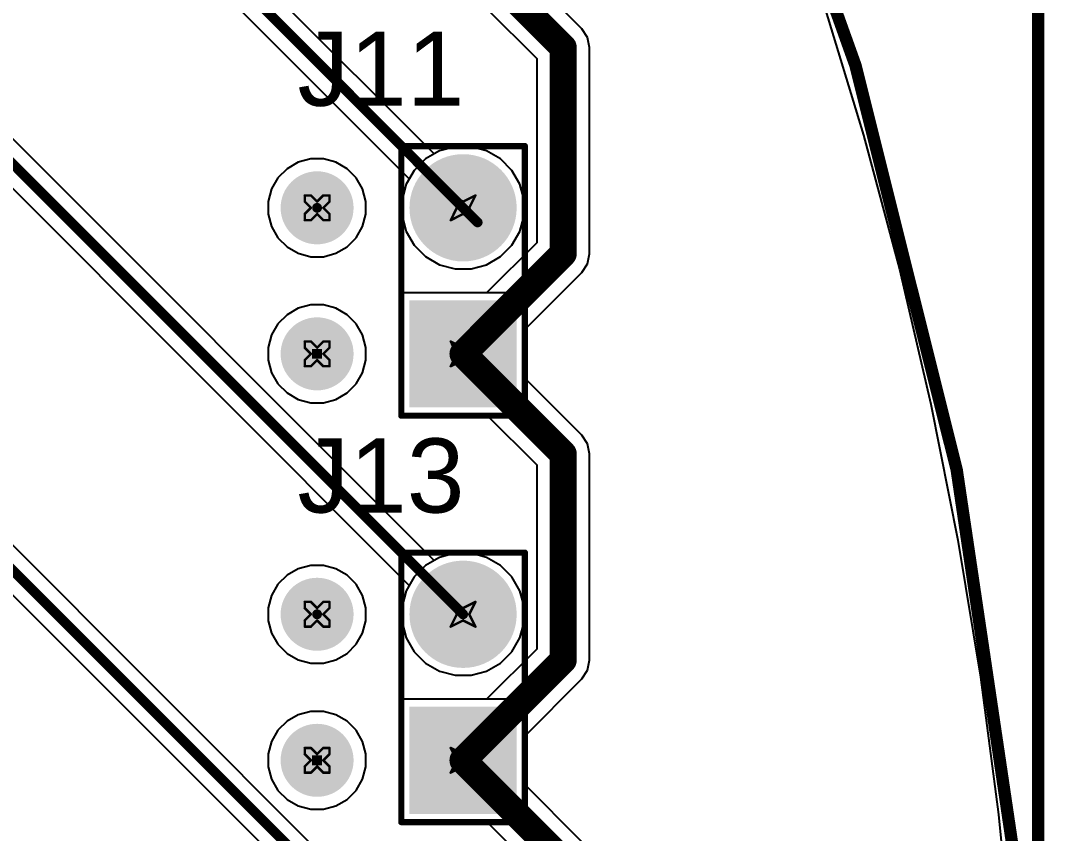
# Model space of a CAD drawing. Header units: inches. Extents: x -89 to 427, y -87 to 99.
# Drawn here: x 66.39 to 87.44, y 9.56 to 26.26 of the extents above; entities that cross this region are included whole.
import ezdxf

# ---------------------------------------------------------------- set-up
doc = ezdxf.new("R2010")
doc.units = ezdxf.units.IN
for name, color, linetype in [('Board_Outline', 56, 'Continuous'), ('Bottom Layer', 5, 'Continuous'), ('Bottom Solder', 6, 'Continuous'), ('Dimension', 6, 'Continuous'), ('Drill Drawing', 1, 'Continuous'), ('Multi-Layer', 9, 'Continuous'), ('Pad Holes', 156, 'Continuous'), ('Top Layer', 1, 'Continuous'), ('Top Overlay', 2, 'Continuous'), ('Top Solder', 216, 'Continuous')]:
    doc.layers.add(name, color=color, linetype=linetype)
doc.styles.add('Arial', font='', dxfattribs={"height": 0.2})
doc.styles.get('Arial').set_extended_font_data('Arial')

msp = doc.modelspace()

# ---------------------------------------------------------------- hatches: boundary and pattern name
at = {"layer": 'Bottom Layer'}
h = msp.add_hatch(color=5, dxfattribs=at)
edge = h.paths.add_edge_path()
edge.add_arc((75.489, 22.415), 1, 0, 360)
h = msp.add_hatch(color=5, dxfattribs=at)
edge = h.paths.add_edge_path()
edge.add_arc((75.489, 22.415), 1, 0, 360)
for points in [[(74.489, 18.415), (74.489, 20.415), (76.489, 20.415), (76.489, 18.415)], [(74.489, 18.415), (74.489, 20.415), (76.489, 20.415), (76.489, 18.415)], [(74.489, 10.065), (74.489, 12.065), (76.489, 12.065), (76.489, 10.065)], [(74.489, 10.065), (74.489, 12.065), (76.489, 12.065), (76.489, 10.065)]]:
    msp.add_hatch(color=5, dxfattribs=at).paths.add_polyline_path(points)
h = msp.add_hatch(color=5, dxfattribs=at)
edge = h.paths.add_edge_path()
edge.add_arc((75.489, 14.065), 1, 0, 360)
h = msp.add_hatch(color=5, dxfattribs=at)
edge = h.paths.add_edge_path()
edge.add_arc((75.489, 14.065), 1, 0, 360)
at = {"layer": 'Bottom Solder'}
h = msp.add_hatch(color=6, dxfattribs=at)
edge = h.paths.add_edge_path()
edge.add_arc((75.489, 22.415), 1.102, 0, 360)
h = msp.add_hatch(color=6, dxfattribs=at)
edge = h.paths.add_edge_path()
edge.add_arc((75.489, 22.415), 1.102, 0, 360)
h = msp.add_hatch(color=6, dxfattribs=at)
edge = h.paths.add_edge_path()
edge.add_arc((72.489, 22.415), 0.102, 0, 360)
for points in [[(74.387, 18.314), (74.387, 20.517), (76.59, 20.517), (76.59, 18.314)], [(74.387, 18.314), (74.387, 20.517), (76.59, 20.517), (76.59, 18.314)], [(72.387, 19.314), (72.387, 19.517), (72.59, 19.517), (72.59, 19.314)], [(74.387, 9.963), (74.387, 12.166), (76.59, 12.166), (76.59, 9.963)], [(74.387, 9.963), (74.387, 12.166), (76.59, 12.166), (76.59, 9.963)], [(72.387, 10.963), (72.387, 11.166), (72.59, 11.166), (72.59, 10.963)]]:
    msp.add_hatch(color=6, dxfattribs=at).paths.add_polyline_path(points)
h = msp.add_hatch(color=6, dxfattribs=at)
edge = h.paths.add_edge_path()
edge.add_arc((75.489, 14.065), 1.102, 0, 360)
h = msp.add_hatch(color=6, dxfattribs=at)
edge = h.paths.add_edge_path()
edge.add_arc((75.489, 14.065), 1.102, 0, 360)
h = msp.add_hatch(color=6, dxfattribs=at)
edge = h.paths.add_edge_path()
edge.add_arc((72.489, 14.065), 0.102, 0, 360)
at = {"layer": 'Multi-Layer'}
h = msp.add_hatch(color=9, dxfattribs=at)
edge = h.paths.add_edge_path()
edge.add_arc((75.489, 22.415), 1, 0, 360)
h = msp.add_hatch(color=9, dxfattribs=at)
edge = h.paths.add_edge_path()
edge.add_arc((75.489, 22.415), 1, 0, 360)
for points in [[(74.489, 18.415), (74.489, 20.415), (76.489, 20.415), (76.489, 18.415)], [(74.489, 18.415), (74.489, 20.415), (76.489, 20.415), (76.489, 18.415)], [(74.489, 10.065), (74.489, 12.065), (76.489, 12.065), (76.489, 10.065)], [(74.489, 10.065), (74.489, 12.065), (76.489, 12.065), (76.489, 10.065)]]:
    msp.add_hatch(color=9, dxfattribs=at).paths.add_polyline_path(points)
h = msp.add_hatch(color=9, dxfattribs=at)
edge = h.paths.add_edge_path()
edge.add_arc((75.489, 14.065), 1, 0, 360)
h = msp.add_hatch(color=9, dxfattribs=at)
edge = h.paths.add_edge_path()
edge.add_arc((75.489, 14.065), 1, 0, 360)
at = {"layer": 'Pad Holes'}
h = msp.add_hatch(color=7, dxfattribs=at)
edge = h.paths.add_edge_path()
edge.add_arc((72.489, 22.415), 0.75, 0, 360)
h = msp.add_hatch(color=7, dxfattribs=at)
edge = h.paths.add_edge_path()
edge.add_arc((75.489, 22.415), 0.6, 0, 360)
h = msp.add_hatch(color=7, dxfattribs=at)
edge = h.paths.add_edge_path()
edge.add_arc((75.489, 22.415), 0.6, 0, 360)
h = msp.add_hatch(color=7, dxfattribs=at)
edge = h.paths.add_edge_path()
edge.add_arc((72.489, 19.415), 0.75, 0, 360)
h = msp.add_hatch(color=7, dxfattribs=at)
edge = h.paths.add_edge_path()
edge.add_arc((75.489, 19.415), 0.6, 0, 360)
h = msp.add_hatch(color=7, dxfattribs=at)
edge = h.paths.add_edge_path()
edge.add_arc((75.489, 19.415), 0.6, 0, 360)
h = msp.add_hatch(color=7, dxfattribs=at)
edge = h.paths.add_edge_path()
edge.add_arc((72.489, 14.065), 0.75, 0, 360)
h = msp.add_hatch(color=7, dxfattribs=at)
edge = h.paths.add_edge_path()
edge.add_arc((75.489, 14.065), 0.6, 0, 360)
h = msp.add_hatch(color=7, dxfattribs=at)
edge = h.paths.add_edge_path()
edge.add_arc((75.489, 14.065), 0.6, 0, 360)
h = msp.add_hatch(color=7, dxfattribs=at)
edge = h.paths.add_edge_path()
edge.add_arc((72.489, 11.065), 0.75, 0, 360)
h = msp.add_hatch(color=7, dxfattribs=at)
edge = h.paths.add_edge_path()
edge.add_arc((75.489, 11.065), 0.6, 0, 360)
h = msp.add_hatch(color=7, dxfattribs=at)
edge = h.paths.add_edge_path()
edge.add_arc((75.489, 11.065), 0.6, 0, 360)
at = {"layer": 'Top Layer'}
h = msp.add_hatch(color=1, dxfattribs=at)
edge = h.paths.add_edge_path()
edge.add_arc((75.489, 22.415), 1, 0, 360)
h = msp.add_hatch(color=1, dxfattribs=at)
edge = h.paths.add_edge_path()
edge.add_arc((75.489, 22.415), 1, 0, 360)
for points in [[(74.489, 18.415), (74.489, 20.415), (76.489, 20.415), (76.489, 18.415)], [(74.489, 18.415), (74.489, 20.415), (76.489, 20.415), (76.489, 18.415)], [(74.489, 10.065), (74.489, 12.065), (76.489, 12.065), (76.489, 10.065)], [(74.489, 10.065), (74.489, 12.065), (76.489, 12.065), (76.489, 10.065)]]:
    msp.add_hatch(color=1, dxfattribs=at).paths.add_polyline_path(points)
h = msp.add_hatch(color=1, dxfattribs=at)
edge = h.paths.add_edge_path()
edge.add_arc((75.489, 14.065), 1, 0, 360)
h = msp.add_hatch(color=1, dxfattribs=at)
edge = h.paths.add_edge_path()
edge.add_arc((75.489, 14.065), 1, 0, 360)
at = {"layer": 'Top Solder'}
h = msp.add_hatch(color=216, dxfattribs=at)
edge = h.paths.add_edge_path()
edge.add_arc((75.489, 22.415), 1.102, 0, 360)
h = msp.add_hatch(color=216, dxfattribs=at)
edge = h.paths.add_edge_path()
edge.add_arc((75.489, 22.415), 1.102, 0, 360)
h = msp.add_hatch(color=216, dxfattribs=at)
edge = h.paths.add_edge_path()
edge.add_arc((72.489, 22.415), 0.102, 0, 360)
for points in [[(74.387, 18.314), (74.387, 20.517), (76.59, 20.517), (76.59, 18.314)], [(74.387, 18.314), (74.387, 20.517), (76.59, 20.517), (76.59, 18.314)], [(72.387, 19.314), (72.387, 19.517), (72.59, 19.517), (72.59, 19.314)], [(74.387, 9.963), (74.387, 12.166), (76.59, 12.166), (76.59, 9.963)], [(74.387, 9.963), (74.387, 12.166), (76.59, 12.166), (76.59, 9.963)], [(72.387, 10.963), (72.387, 11.166), (72.59, 11.166), (72.59, 10.963)]]:
    msp.add_hatch(color=216, dxfattribs=at).paths.add_polyline_path(points)
h = msp.add_hatch(color=216, dxfattribs=at)
edge = h.paths.add_edge_path()
edge.add_arc((75.489, 14.065), 1.102, 0, 360)
h = msp.add_hatch(color=216, dxfattribs=at)
edge = h.paths.add_edge_path()
edge.add_arc((75.489, 14.065), 1.102, 0, 360)
h = msp.add_hatch(color=216, dxfattribs=at)
edge = h.paths.add_edge_path()
edge.add_arc((72.489, 14.065), 0.102, 0, 360)

# ---------------------------------------------------------------- linework, layer by layer
at = {"layer": 'Board_Outline', "const_width": 0.254}
msp.add_lwpolyline([(87.312, 0, 1), (-87.312, 0, 1)], format="xyb", close=True, dxfattribs=at)
at = {"layer": 'Bottom Layer'}
for p, q in [((74.896, 23.521), (53.456, 44.961)), ((52.771, 44.621), (74.383, 23.008)), ((74.896, 15.17), (45.563, 44.503)), ((74.896, 6.819), (37.669, 44.046)), ((44.877, 44.164), (74.383, 14.657)), ((37.009, 43.681), (74.383, 6.306)), ((77.931, 26.094), (76.743, 27.282)), ((82.892, 26.634), (83.719, 23.907)), ((75.974, 26.512), (77.002, 25.484)), ((78.049, 25.917), (77.931, 26.094)), ((78.09, 25.709), (78.049, 25.917)), ((78.09, 21.473), (78.09, 25.709)), ((77.002, 25.484), (77.002, 21.698)), ((83.719, 23.907), (84.456, 21.155)), ((75.005, 23.584), (74.896, 23.521)), ((75.324, 23.669), (75.005, 23.584)), ((75.654, 23.669), (75.324, 23.669)), ((75.973, 23.584), (75.654, 23.669)), ((76.259, 23.419), (75.973, 23.584)), ((72.357, 23.419), (72.101, 23.351)), ((72.621, 23.419), (72.357, 23.419)), ((72.876, 23.351), (72.621, 23.419)), ((76.492, 23.185), (76.259, 23.419)), ((71.872, 23.219), (71.685, 23.032)), ((72.101, 23.351), (71.872, 23.219)), ((73.105, 23.219), (72.876, 23.351)), ((73.292, 23.032), (73.105, 23.219)), ((76.657, 22.899), (76.492, 23.185)), ((71.685, 23.032), (71.553, 22.803)), ((73.424, 22.803), (73.292, 23.032)), ((74.383, 23.008), (74.32, 22.899)), ((71.553, 22.803), (71.485, 22.548)), ((73.493, 22.548), (73.424, 22.803)), ((74.32, 22.899), (74.235, 22.581)), ((76.743, 22.581), (76.657, 22.899)), ((71.485, 22.548), (71.485, 22.283)), ((73.493, 22.283), (73.493, 22.548)), ((74.235, 22.581), (74.235, 22.25)), ((76.743, 22.25), (76.743, 22.581)), ((71.485, 22.283), (71.553, 22.028)), ((73.424, 22.028), (73.493, 22.283)), ((74.235, 22.25), (74.32, 21.931)), ((76.657, 21.931), (76.743, 22.25)), ((71.553, 22.028), (71.685, 21.799)), ((73.292, 21.799), (73.424, 22.028)), ((74.32, 21.931), (74.485, 21.646)), ((76.492, 21.646), (76.657, 21.931)), ((71.685, 21.799), (71.872, 21.612)), ((73.105, 21.612), (73.292, 21.799)), ((77.002, 21.698), (75.974, 20.669)), ((71.872, 21.612), (72.101, 21.48)), ((72.101, 21.48), (72.357, 21.411)), ((72.621, 21.411), (72.876, 21.48)), ((72.876, 21.48), (73.105, 21.612)), ((74.485, 21.646), (74.719, 21.412)), ((76.259, 21.412), (76.492, 21.646)), ((78.049, 21.265), (78.09, 21.473)), ((72.357, 21.411), (72.621, 21.411)), ((74.719, 21.412), (75.005, 21.247)), ((75.973, 21.247), (76.259, 21.412)), ((77.931, 21.088), (78.049, 21.265)), ((75.005, 21.247), (75.324, 21.161)), ((75.324, 21.161), (75.654, 21.161)), ((75.654, 21.161), (75.973, 21.247)), ((76.743, 19.9), (77.931, 21.088)), ((84.456, 21.155), (85.103, 18.381)), ((75.974, 20.669), (74.235, 20.669)), ((74.235, 20.669), (74.235, 18.161)), ((72.357, 20.419), (72.101, 20.351)), ((72.621, 20.419), (72.357, 20.419)), ((72.876, 20.351), (72.621, 20.419)), ((71.872, 20.219), (71.685, 20.032)), ((72.101, 20.351), (71.872, 20.219)), ((73.105, 20.219), (72.876, 20.351)), ((73.292, 20.032), (73.105, 20.219)), ((71.685, 20.032), (71.553, 19.803)), ((73.424, 19.803), (73.292, 20.032)), ((71.553, 19.803), (71.485, 19.548)), ((73.493, 19.548), (73.424, 19.803)), ((76.743, 18.931), (76.743, 19.9)), ((71.485, 19.548), (71.485, 19.283)), ((73.493, 19.283), (73.493, 19.548)), ((71.485, 19.283), (71.553, 19.028)), ((73.424, 19.028), (73.493, 19.283)), ((71.553, 19.028), (71.685, 18.799)), ((73.292, 18.799), (73.424, 19.028)), ((71.685, 18.799), (71.872, 18.612)), ((73.105, 18.612), (73.292, 18.799)), ((77.931, 17.743), (76.743, 18.931)), ((71.872, 18.612), (72.101, 18.48)), ((72.876, 18.48), (73.105, 18.612)), ((72.101, 18.48), (72.357, 18.411)), ((72.357, 18.411), (72.621, 18.411)), ((72.621, 18.411), (72.876, 18.48)), ((85.103, 18.381), (85.659, 15.586)), ((74.235, 18.161), (75.974, 18.161)), ((75.974, 18.161), (77.002, 17.133)), ((78.049, 17.566), (77.931, 17.743)), ((78.09, 17.358), (78.049, 17.566)), ((78.09, 13.122), (78.09, 17.358)), ((77.002, 17.133), (77.002, 13.347)), ((85.659, 15.586), (86.123, 12.775)), ((75.005, 15.233), (74.896, 15.17)), ((75.324, 15.319), (75.005, 15.233)), ((75.654, 15.319), (75.324, 15.319)), ((75.973, 15.233), (75.654, 15.319)), ((76.259, 15.068), (75.973, 15.233)), ((72.101, 15), (71.872, 14.868)), ((72.357, 15.069), (72.101, 15)), ((72.621, 15.069), (72.357, 15.069)), ((72.876, 15), (72.621, 15.069)), ((73.105, 14.868), (72.876, 15)), ((76.492, 14.834), (76.259, 15.068)), ((71.872, 14.868), (71.685, 14.681)), ((73.292, 14.681), (73.105, 14.868)), ((76.657, 14.549), (76.492, 14.834)), ((71.685, 14.681), (71.553, 14.452)), ((73.424, 14.452), (73.292, 14.681)), ((74.32, 14.549), (74.235, 14.23)), ((74.383, 14.657), (74.32, 14.549)), ((76.743, 14.23), (76.657, 14.549)), ((71.553, 14.452), (71.485, 14.197)), ((73.493, 14.197), (73.424, 14.452)), ((71.485, 14.197), (71.485, 13.932)), ((73.493, 13.932), (73.493, 14.197)), ((74.235, 14.23), (74.235, 13.899)), ((76.743, 13.899), (76.743, 14.23)), ((71.485, 13.932), (71.553, 13.677)), ((73.424, 13.677), (73.493, 13.932)), ((74.235, 13.899), (74.32, 13.58)), ((76.657, 13.58), (76.743, 13.899)), ((71.553, 13.677), (71.685, 13.448)), ((73.292, 13.448), (73.424, 13.677)), ((74.32, 13.58), (74.485, 13.295)), ((76.492, 13.295), (76.657, 13.58)), ((71.685, 13.448), (71.872, 13.261)), ((71.872, 13.261), (72.101, 13.129)), ((72.876, 13.129), (73.105, 13.261)), ((73.105, 13.261), (73.292, 13.448)), ((74.485, 13.295), (74.719, 13.061)), ((77.002, 13.347), (75.974, 12.319)), ((76.259, 13.061), (76.492, 13.295)), ((72.101, 13.129), (72.357, 13.061)), ((72.357, 13.061), (72.621, 13.061)), ((72.621, 13.061), (72.876, 13.129)), ((74.719, 13.061), (75.005, 12.896)), ((75.973, 12.896), (76.259, 13.061)), ((78.049, 12.914), (78.09, 13.122)), ((75.005, 12.896), (75.324, 12.811)), ((75.654, 12.811), (75.973, 12.896)), ((77.931, 12.737), (78.049, 12.914)), ((75.324, 12.811), (75.654, 12.811)), ((76.743, 11.549), (77.931, 12.737)), ((86.123, 12.775), (86.495, 9.95)), ((75.974, 12.319), (74.235, 12.319)), ((74.235, 12.319), (74.235, 9.811)), ((72.101, 12), (71.872, 11.868)), ((72.357, 12.069), (72.101, 12)), ((72.621, 12.069), (72.357, 12.069)), ((72.876, 12), (72.621, 12.069)), ((73.105, 11.868), (72.876, 12)), ((71.872, 11.868), (71.685, 11.681)), ((73.292, 11.681), (73.105, 11.868)), ((71.685, 11.681), (71.553, 11.452)), ((73.424, 11.452), (73.292, 11.681)), ((71.553, 11.452), (71.485, 11.197)), ((73.493, 11.197), (73.424, 11.452)), ((76.743, 10.58), (76.743, 11.549)), ((71.485, 11.197), (71.485, 10.932)), ((73.493, 10.932), (73.493, 11.197)), ((71.485, 10.932), (71.553, 10.677)), ((73.424, 10.677), (73.493, 10.932)), ((71.553, 10.677), (71.685, 10.448)), ((73.292, 10.448), (73.424, 10.677)), ((77.931, 9.392), (76.743, 10.58)), ((71.685, 10.448), (71.872, 10.261)), ((73.105, 10.261), (73.292, 10.448)), ((71.872, 10.261), (72.101, 10.129)), ((72.101, 10.129), (72.357, 10.061)), ((72.621, 10.061), (72.876, 10.129)), ((72.876, 10.129), (73.105, 10.261)), ((72.357, 10.061), (72.621, 10.061)), ((86.495, 9.95), (86.774, 7.115)), ((74.235, 9.811), (75.974, 9.811)), ((75.974, 9.811), (77.002, 8.782))]:
    msp.add_line(p, q, dxfattribs=at)
for points, const_width in [([(52.921, 44.983), (75.789, 22.116)], 0.203), ([(45.027, 44.526), (75.489, 14.065)], 0.203), ([(37.159, 44.044), (75.72, 5.483)], 0.203), ([(75.489, 27.766), (77.546, 25.709)], 0.559), ([(77.546, 21.473), (77.546, 25.709)], 0.559), ([(75.489, 19.415), (77.546, 21.473)], 0.559), ([(75.489, 19.415), (77.546, 17.358)], 0.559), ([(77.546, 13.122), (77.546, 17.358)], 0.559), ([(75.489, 11.065), (77.546, 13.122)], 0.559), ([(75.489, 11.065), (77.546, 9.007)], 0.559)]:
    msp.add_lwpolyline(points, dxfattribs=dict(at, const_width=const_width))
for points, const_width in [([(77.406, 25.709, 1), (77.686, 25.709, 1)], 0.279), ([(77.406, 25.709, 1), (77.686, 25.709, 1)], 0.279), ([(75.738, 22.116, 1), (75.839, 22.116, 1)], 0.102), ([(77.406, 21.473, 1), (77.686, 21.473, 1)], 0.279), ([(77.406, 21.473, 1), (77.686, 21.473, 1)], 0.279), ([(75.349, 19.415, 1), (75.629, 19.415, 1)], 0.279), ([(75.349, 19.415, 1), (75.629, 19.415, 1)], 0.279), ([(77.406, 17.358, 1), (77.686, 17.358, 1)], 0.279), ([(77.406, 17.358, 1), (77.686, 17.358, 1)], 0.279), ([(75.438, 14.065, 1), (75.54, 14.065, 1)], 0.102), ([(77.406, 13.122, 1), (77.686, 13.122, 1)], 0.279), ([(77.406, 13.122, 1), (77.686, 13.122, 1)], 0.279), ([(75.349, 11.065, 1), (75.629, 11.065, 1)], 0.279), ([(75.349, 11.065, 1), (75.629, 11.065, 1)], 0.279)]:
    msp.add_lwpolyline(points, format="xyb", close=True, dxfattribs=dict(at, const_width=const_width))
at = {"layer": 'Dimension', "const_width": 0.254}
msp.add_lwpolyline([(87.312, 0.381), (87.312, 98.831)], dxfattribs=at)
at = {"layer": 'Drill Drawing', "const_width": 0.0508}
for points in [[(72.235, 22.542), (72.235, 22.669)], [(72.235, 22.669), (72.362, 22.669)], [(72.235, 22.542), (72.362, 22.415)], [(72.362, 22.669), (72.489, 22.542)], [(72.489, 22.542), (72.616, 22.669)], [(72.616, 22.669), (72.743, 22.669)], [(72.616, 22.415), (72.743, 22.542)], [(72.743, 22.542), (72.743, 22.669)], [(75.235, 22.669), (75.489, 22.542)], [(75.235, 22.669), (75.362, 22.415)], [(75.489, 22.542), (75.743, 22.669)], [(75.616, 22.415), (75.743, 22.669)], [(72.235, 22.288), (72.362, 22.415)], [(72.235, 22.161), (72.235, 22.288)], [(72.362, 22.161), (72.489, 22.288)], [(72.489, 22.288), (72.616, 22.161)], [(72.616, 22.415), (72.743, 22.288)], [(72.743, 22.161), (72.743, 22.288)], [(75.235, 22.161), (75.362, 22.415)], [(75.235, 22.161), (75.489, 22.288)], [(75.489, 22.288), (75.743, 22.161)], [(75.616, 22.415), (75.743, 22.161)], [(72.235, 22.161), (72.362, 22.161)], [(72.616, 22.161), (72.743, 22.161)], [(72.235, 19.542), (72.235, 19.669)], [(72.235, 19.669), (72.362, 19.669)], [(72.362, 19.669), (72.489, 19.542)], [(72.489, 19.542), (72.616, 19.669)], [(72.616, 19.669), (72.743, 19.669)], [(72.743, 19.542), (72.743, 19.669)], [(75.235, 19.669), (75.489, 19.542)], [(75.235, 19.669), (75.362, 19.415)], [(75.489, 19.542), (75.743, 19.669)], [(75.616, 19.415), (75.743, 19.669)], [(72.235, 19.542), (72.362, 19.415)], [(72.235, 19.288), (72.362, 19.415)], [(72.616, 19.415), (72.743, 19.542)], [(72.616, 19.415), (72.743, 19.288)], [(75.235, 19.161), (75.362, 19.415)], [(75.616, 19.415), (75.743, 19.161)], [(72.235, 19.161), (72.235, 19.288)], [(72.235, 19.161), (72.362, 19.161)], [(72.362, 19.161), (72.489, 19.288)], [(72.489, 19.288), (72.616, 19.161)], [(72.616, 19.161), (72.743, 19.161)], [(72.743, 19.161), (72.743, 19.288)], [(75.235, 19.161), (75.489, 19.288)], [(75.489, 19.288), (75.743, 19.161)], [(72.235, 14.192), (72.235, 14.319)], [(72.235, 14.319), (72.362, 14.319)], [(72.362, 14.319), (72.489, 14.192)], [(72.489, 14.192), (72.616, 14.319)], [(72.616, 14.319), (72.743, 14.319)], [(72.743, 14.192), (72.743, 14.319)], [(75.235, 14.319), (75.489, 14.192)], [(75.235, 14.319), (75.362, 14.065)], [(75.489, 14.192), (75.743, 14.319)], [(75.616, 14.065), (75.743, 14.319)], [(72.235, 14.192), (72.362, 14.065)], [(72.616, 14.065), (72.743, 14.192)], [(72.235, 13.938), (72.362, 14.065)], [(72.235, 13.811), (72.235, 13.938)], [(72.362, 13.811), (72.489, 13.938)], [(72.489, 13.938), (72.616, 13.811)], [(72.616, 14.065), (72.743, 13.938)], [(72.743, 13.811), (72.743, 13.938)], [(75.235, 13.811), (75.362, 14.065)], [(75.235, 13.811), (75.489, 13.938)], [(75.489, 13.938), (75.743, 13.811)], [(75.616, 14.065), (75.743, 13.811)], [(72.235, 13.811), (72.362, 13.811)], [(72.616, 13.811), (72.743, 13.811)], [(72.235, 11.192), (72.235, 11.319)], [(72.235, 11.319), (72.362, 11.319)], [(72.235, 11.192), (72.362, 11.065)], [(72.362, 11.319), (72.489, 11.192)], [(72.489, 11.192), (72.616, 11.319)], [(72.616, 11.319), (72.743, 11.319)], [(72.616, 11.065), (72.743, 11.192)], [(72.743, 11.192), (72.743, 11.319)], [(75.235, 11.319), (75.489, 11.192)], [(75.235, 11.319), (75.362, 11.065)], [(75.489, 11.192), (75.743, 11.319)], [(75.616, 11.065), (75.743, 11.319)], [(72.235, 10.938), (72.362, 11.065)], [(72.235, 10.811), (72.235, 10.938)], [(72.362, 10.811), (72.489, 10.938)], [(72.489, 10.938), (72.616, 10.811)], [(72.616, 11.065), (72.743, 10.938)], [(72.743, 10.811), (72.743, 10.938)], [(75.235, 10.811), (75.362, 11.065)], [(75.235, 10.811), (75.489, 10.938)], [(75.489, 10.938), (75.743, 10.811)], [(75.616, 11.065), (75.743, 10.811)], [(72.235, 10.811), (72.362, 10.811)], [(72.616, 10.811), (72.743, 10.811)]]:
    msp.add_lwpolyline(points, dxfattribs=at)
at = {"layer": 'Drill Drawing', "const_width": 0.0254}
for points in [[(72.222, 22.669, 1), (72.248, 22.669, 1)], [(72.222, 22.669, 1), (72.248, 22.669, 1)], [(72.222, 22.542, 1), (72.248, 22.542, 1)], [(72.222, 22.542, 1), (72.248, 22.542, 1)], [(72.349, 22.669, 1), (72.375, 22.669, 1)], [(72.349, 22.669, 1), (72.375, 22.669, 1)], [(72.476, 22.542, 1), (72.502, 22.542, 1)], [(72.476, 22.542, 1), (72.502, 22.542, 1)], [(72.603, 22.669, 1), (72.629, 22.669, 1)], [(72.603, 22.669, 1), (72.629, 22.669, 1)], [(72.73, 22.669, 1), (72.756, 22.669, 1)], [(72.73, 22.669, 1), (72.756, 22.669, 1)], [(72.73, 22.542, 1), (72.756, 22.542, 1)], [(72.73, 22.542, 1), (72.756, 22.542, 1)], [(75.222, 22.669, 1), (75.247, 22.669, 1)], [(75.222, 22.669, 1), (75.247, 22.669, 1)], [(75.476, 22.542, 1), (75.501, 22.542, 1)], [(75.476, 22.542, 1), (75.501, 22.542, 1)], [(75.73, 22.669, 1), (75.755, 22.669, 1)], [(75.73, 22.669, 1), (75.755, 22.669, 1)], [(72.222, 22.288, 1), (72.248, 22.288, 1)], [(72.222, 22.288, 1), (72.248, 22.288, 1)], [(72.349, 22.415, 1), (72.375, 22.415, 1)], [(72.349, 22.415, 1), (72.375, 22.415, 1)], [(72.476, 22.288, 1), (72.502, 22.288, 1)], [(72.476, 22.288, 1), (72.502, 22.288, 1)], [(72.603, 22.415, 1), (72.629, 22.415, 1)], [(72.603, 22.415, 1), (72.629, 22.415, 1)], [(72.73, 22.288, 1), (72.756, 22.288, 1)], [(72.73, 22.288, 1), (72.756, 22.288, 1)], [(75.349, 22.415, 1), (75.374, 22.415, 1)], [(75.349, 22.415, 1), (75.374, 22.415, 1)], [(75.476, 22.288, 1), (75.501, 22.288, 1)], [(75.476, 22.288, 1), (75.501, 22.288, 1)], [(75.603, 22.415, 1), (75.629, 22.415, 1)], [(75.603, 22.415, 1), (75.629, 22.415, 1)], [(72.222, 22.161, 1), (72.248, 22.161, 1)], [(72.222, 22.161, 1), (72.248, 22.161, 1)], [(72.349, 22.161, 1), (72.375, 22.161, 1)], [(72.349, 22.161, 1), (72.375, 22.161, 1)], [(72.603, 22.161, 1), (72.629, 22.161, 1)], [(72.603, 22.161, 1), (72.629, 22.161, 1)], [(72.73, 22.161, 1), (72.756, 22.161, 1)], [(72.73, 22.161, 1), (72.756, 22.161, 1)], [(75.222, 22.161, 1), (75.247, 22.161, 1)], [(75.222, 22.161, 1), (75.247, 22.161, 1)], [(75.73, 22.161, 1), (75.755, 22.161, 1)], [(75.73, 22.161, 1), (75.755, 22.161, 1)], [(72.222, 19.669, 1), (72.248, 19.669, 1)], [(72.222, 19.669, 1), (72.248, 19.669, 1)], [(72.349, 19.669, 1), (72.375, 19.669, 1)], [(72.349, 19.669, 1), (72.375, 19.669, 1)], [(72.603, 19.669, 1), (72.629, 19.669, 1)], [(72.603, 19.669, 1), (72.629, 19.669, 1)], [(72.73, 19.669, 1), (72.756, 19.669, 1)], [(72.73, 19.669, 1), (72.756, 19.669, 1)], [(75.222, 19.669, 1), (75.247, 19.669, 1)], [(75.222, 19.669, 1), (75.247, 19.669, 1)], [(75.73, 19.669, 1), (75.755, 19.669, 1)], [(75.73, 19.669, 1), (75.755, 19.669, 1)], [(72.222, 19.542, 1), (72.248, 19.542, 1)], [(72.222, 19.542, 1), (72.248, 19.542, 1)], [(72.349, 19.415, 1), (72.375, 19.415, 1)], [(72.349, 19.415, 1), (72.375, 19.415, 1)], [(72.476, 19.542, 1), (72.502, 19.542, 1)], [(72.476, 19.542, 1), (72.502, 19.542, 1)], [(72.603, 19.415, 1), (72.629, 19.415, 1)], [(72.603, 19.415, 1), (72.629, 19.415, 1)], [(72.73, 19.542, 1), (72.756, 19.542, 1)], [(72.73, 19.542, 1), (72.756, 19.542, 1)], [(75.349, 19.415, 1), (75.374, 19.415, 1)], [(75.349, 19.415, 1), (75.374, 19.415, 1)], [(75.476, 19.542, 1), (75.501, 19.542, 1)], [(75.476, 19.542, 1), (75.501, 19.542, 1)], [(75.603, 19.415, 1), (75.629, 19.415, 1)], [(75.603, 19.415, 1), (75.629, 19.415, 1)], [(72.222, 19.288, 1), (72.248, 19.288, 1)], [(72.222, 19.288, 1), (72.248, 19.288, 1)], [(72.222, 19.161, 1), (72.248, 19.161, 1)], [(72.222, 19.161, 1), (72.248, 19.161, 1)], [(72.349, 19.161, 1), (72.375, 19.161, 1)], [(72.349, 19.161, 1), (72.375, 19.161, 1)], [(72.476, 19.288, 1), (72.502, 19.288, 1)], [(72.476, 19.288, 1), (72.502, 19.288, 1)], [(72.603, 19.161, 1), (72.629, 19.161, 1)], [(72.603, 19.161, 1), (72.629, 19.161, 1)], [(72.73, 19.288, 1), (72.756, 19.288, 1)], [(72.73, 19.288, 1), (72.756, 19.288, 1)], [(72.73, 19.161, 1), (72.756, 19.161, 1)], [(72.73, 19.161, 1), (72.756, 19.161, 1)], [(75.222, 19.161, 1), (75.247, 19.161, 1)], [(75.222, 19.161, 1), (75.247, 19.161, 1)], [(75.476, 19.288, 1), (75.501, 19.288, 1)], [(75.476, 19.288, 1), (75.501, 19.288, 1)], [(75.73, 19.161, 1), (75.755, 19.161, 1)], [(75.73, 19.161, 1), (75.755, 19.161, 1)], [(72.222, 14.319, 1), (72.248, 14.319, 1)], [(72.222, 14.319, 1), (72.248, 14.319, 1)], [(72.349, 14.319, 1), (72.375, 14.319, 1)], [(72.349, 14.319, 1), (72.375, 14.319, 1)], [(72.603, 14.319, 1), (72.629, 14.319, 1)], [(72.603, 14.319, 1), (72.629, 14.319, 1)], [(72.73, 14.319, 1), (72.756, 14.319, 1)], [(72.73, 14.319, 1), (72.756, 14.319, 1)], [(75.222, 14.319, 1), (75.247, 14.319, 1)], [(75.222, 14.319, 1), (75.247, 14.319, 1)], [(75.73, 14.319, 1), (75.755, 14.319, 1)], [(75.73, 14.319, 1), (75.755, 14.319, 1)], [(72.222, 14.192, 1), (72.248, 14.192, 1)], [(72.222, 14.192, 1), (72.248, 14.192, 1)], [(72.476, 14.192, 1), (72.502, 14.192, 1)], [(72.476, 14.192, 1), (72.502, 14.192, 1)], [(72.73, 14.192, 1), (72.756, 14.192, 1)], [(72.73, 14.192, 1), (72.756, 14.192, 1)], [(75.476, 14.192, 1), (75.501, 14.192, 1)], [(75.476, 14.192, 1), (75.501, 14.192, 1)], [(72.222, 13.938, 1), (72.248, 13.938, 1)], [(72.222, 13.938, 1), (72.248, 13.938, 1)], [(72.349, 14.065, 1), (72.375, 14.065, 1)], [(72.349, 14.065, 1), (72.375, 14.065, 1)], [(72.476, 13.938, 1), (72.502, 13.938, 1)], [(72.476, 13.938, 1), (72.502, 13.938, 1)], [(72.603, 14.065, 1), (72.629, 14.065, 1)], [(72.603, 14.065, 1), (72.629, 14.065, 1)], [(72.73, 13.938, 1), (72.756, 13.938, 1)], [(72.73, 13.938, 1), (72.756, 13.938, 1)], [(75.349, 14.065, 1), (75.374, 14.065, 1)], [(75.349, 14.065, 1), (75.374, 14.065, 1)], [(75.476, 13.938, 1), (75.501, 13.938, 1)], [(75.476, 13.938, 1), (75.501, 13.938, 1)], [(75.603, 14.065, 1), (75.629, 14.065, 1)], [(75.603, 14.065, 1), (75.629, 14.065, 1)], [(72.222, 13.811, 1), (72.248, 13.811, 1)], [(72.222, 13.811, 1), (72.248, 13.811, 1)], [(72.349, 13.811, 1), (72.375, 13.811, 1)], [(72.349, 13.811, 1), (72.375, 13.811, 1)], [(72.603, 13.811, 1), (72.629, 13.811, 1)], [(72.603, 13.811, 1), (72.629, 13.811, 1)], [(72.73, 13.811, 1), (72.756, 13.811, 1)], [(72.73, 13.811, 1), (72.756, 13.811, 1)], [(75.222, 13.811, 1), (75.247, 13.811, 1)], [(75.222, 13.811, 1), (75.247, 13.811, 1)], [(75.73, 13.811, 1), (75.755, 13.811, 1)], [(75.73, 13.811, 1), (75.755, 13.811, 1)], [(72.222, 11.319, 1), (72.248, 11.319, 1)], [(72.222, 11.319, 1), (72.248, 11.319, 1)], [(72.222, 11.192, 1), (72.248, 11.192, 1)], [(72.222, 11.192, 1), (72.248, 11.192, 1)], [(72.349, 11.319, 1), (72.375, 11.319, 1)], [(72.349, 11.319, 1), (72.375, 11.319, 1)], [(72.476, 11.192, 1), (72.502, 11.192, 1)], [(72.476, 11.192, 1), (72.502, 11.192, 1)], [(72.603, 11.319, 1), (72.629, 11.319, 1)], [(72.603, 11.319, 1), (72.629, 11.319, 1)], [(72.73, 11.319, 1), (72.756, 11.319, 1)], [(72.73, 11.319, 1), (72.756, 11.319, 1)], [(72.73, 11.192, 1), (72.756, 11.192, 1)], [(72.73, 11.192, 1), (72.756, 11.192, 1)], [(75.222, 11.319, 1), (75.247, 11.319, 1)], [(75.222, 11.319, 1), (75.247, 11.319, 1)], [(75.476, 11.192, 1), (75.501, 11.192, 1)], [(75.476, 11.192, 1), (75.501, 11.192, 1)], [(75.73, 11.319, 1), (75.755, 11.319, 1)], [(75.73, 11.319, 1), (75.755, 11.319, 1)], [(72.222, 10.938, 1), (72.248, 10.938, 1)], [(72.222, 10.938, 1), (72.248, 10.938, 1)], [(72.349, 11.065, 1), (72.375, 11.065, 1)], [(72.349, 11.065, 1), (72.375, 11.065, 1)], [(72.476, 10.938, 1), (72.502, 10.938, 1)], [(72.476, 10.938, 1), (72.502, 10.938, 1)], [(72.603, 11.065, 1), (72.629, 11.065, 1)], [(72.603, 11.065, 1), (72.629, 11.065, 1)], [(72.73, 10.938, 1), (72.756, 10.938, 1)], [(72.73, 10.938, 1), (72.756, 10.938, 1)], [(75.349, 11.065, 1), (75.374, 11.065, 1)], [(75.349, 11.065, 1), (75.374, 11.065, 1)], [(75.476, 10.938, 1), (75.501, 10.938, 1)], [(75.476, 10.938, 1), (75.501, 10.938, 1)], [(75.603, 11.065, 1), (75.629, 11.065, 1)], [(75.603, 11.065, 1), (75.629, 11.065, 1)], [(72.222, 10.811, 1), (72.248, 10.811, 1)], [(72.222, 10.811, 1), (72.248, 10.811, 1)], [(72.349, 10.811, 1), (72.375, 10.811, 1)], [(72.349, 10.811, 1), (72.375, 10.811, 1)], [(72.603, 10.811, 1), (72.629, 10.811, 1)], [(72.603, 10.811, 1), (72.629, 10.811, 1)], [(72.73, 10.811, 1), (72.756, 10.811, 1)], [(72.73, 10.811, 1), (72.756, 10.811, 1)], [(75.222, 10.811, 1), (75.247, 10.811, 1)], [(75.222, 10.811, 1), (75.247, 10.811, 1)], [(75.73, 10.811, 1), (75.755, 10.811, 1)], [(75.73, 10.811, 1), (75.755, 10.811, 1)]]:
    msp.add_lwpolyline(points, format="xyb", close=True, dxfattribs=at)
at = {"layer": 'Top Layer'}
for p, q in [((82.892, 26.634), (83.719, 23.907)), ((83.719, 23.907), (84.456, 21.155)), ((75.005, 23.584), (74.719, 23.419)), ((75.324, 23.669), (75.005, 23.584)), ((75.654, 23.669), (75.324, 23.669)), ((75.973, 23.584), (75.654, 23.669)), ((76.259, 23.419), (75.973, 23.584)), ((72.357, 23.419), (72.101, 23.351)), ((72.621, 23.419), (72.357, 23.419)), ((72.876, 23.351), (72.621, 23.419)), ((74.719, 23.419), (74.485, 23.185)), ((76.492, 23.185), (76.259, 23.419)), ((71.872, 23.219), (71.685, 23.032)), ((72.101, 23.351), (71.872, 23.219)), ((73.105, 23.219), (72.876, 23.351)), ((73.292, 23.032), (73.105, 23.219)), ((74.485, 23.185), (74.32, 22.899)), ((76.657, 22.899), (76.492, 23.185)), ((71.685, 23.032), (71.553, 22.803)), ((73.424, 22.803), (73.292, 23.032)), ((71.553, 22.803), (71.485, 22.548)), ((73.493, 22.548), (73.424, 22.803)), ((74.32, 22.899), (74.235, 22.581)), ((76.743, 22.581), (76.657, 22.899)), ((71.485, 22.548), (71.485, 22.283)), ((73.493, 22.283), (73.493, 22.548)), ((74.235, 22.581), (74.235, 22.25)), ((76.743, 22.25), (76.743, 22.581)), ((71.485, 22.283), (71.553, 22.028)), ((73.424, 22.028), (73.493, 22.283)), ((74.235, 22.25), (74.32, 21.931)), ((76.657, 21.931), (76.743, 22.25)), ((71.553, 22.028), (71.685, 21.799)), ((73.292, 21.799), (73.424, 22.028)), ((74.32, 21.931), (74.485, 21.646)), ((76.492, 21.646), (76.657, 21.931)), ((71.685, 21.799), (71.872, 21.612)), ((73.105, 21.612), (73.292, 21.799)), ((71.872, 21.612), (72.101, 21.48)), ((72.101, 21.48), (72.357, 21.411)), ((72.621, 21.411), (72.876, 21.48)), ((72.876, 21.48), (73.105, 21.612)), ((74.485, 21.646), (74.719, 21.412)), ((76.259, 21.412), (76.492, 21.646)), ((72.357, 21.411), (72.621, 21.411)), ((74.719, 21.412), (75.005, 21.247)), ((75.973, 21.247), (76.259, 21.412)), ((75.005, 21.247), (75.324, 21.161)), ((75.324, 21.161), (75.654, 21.161)), ((75.654, 21.161), (75.973, 21.247)), ((84.456, 21.155), (85.103, 18.381)), ((76.743, 20.669), (74.235, 20.669)), ((74.235, 20.669), (74.235, 18.161)), ((76.743, 18.161), (76.743, 20.669)), ((72.357, 20.419), (72.101, 20.351)), ((72.621, 20.419), (72.357, 20.419)), ((72.876, 20.351), (72.621, 20.419)), ((71.872, 20.219), (71.685, 20.032)), ((72.101, 20.351), (71.872, 20.219)), ((73.105, 20.219), (72.876, 20.351)), ((73.292, 20.032), (73.105, 20.219)), ((71.685, 20.032), (71.553, 19.803)), ((73.424, 19.803), (73.292, 20.032)), ((71.553, 19.803), (71.485, 19.548)), ((73.493, 19.548), (73.424, 19.803)), ((71.485, 19.548), (71.485, 19.283)), ((73.493, 19.283), (73.493, 19.548)), ((71.485, 19.283), (71.553, 19.028)), ((73.424, 19.028), (73.493, 19.283)), ((71.553, 19.028), (71.685, 18.799)), ((73.292, 18.799), (73.424, 19.028)), ((71.685, 18.799), (71.872, 18.612)), ((73.105, 18.612), (73.292, 18.799)), ((71.872, 18.612), (72.101, 18.48)), ((72.876, 18.48), (73.105, 18.612)), ((72.101, 18.48), (72.357, 18.411)), ((72.357, 18.411), (72.621, 18.411)), ((72.621, 18.411), (72.876, 18.48)), ((85.103, 18.381), (85.659, 15.586)), ((74.235, 18.161), (76.743, 18.161)), ((85.659, 15.586), (86.123, 12.775)), ((75.005, 15.233), (74.719, 15.068)), ((75.324, 15.319), (75.005, 15.233)), ((75.654, 15.319), (75.324, 15.319)), ((75.973, 15.233), (75.654, 15.319)), ((76.259, 15.068), (75.973, 15.233)), ((72.101, 15), (71.872, 14.868)), ((72.357, 15.069), (72.101, 15)), ((72.621, 15.069), (72.357, 15.069)), ((72.876, 15), (72.621, 15.069)), ((73.105, 14.868), (72.876, 15)), ((74.719, 15.068), (74.485, 14.834)), ((76.492, 14.834), (76.259, 15.068)), ((71.872, 14.868), (71.685, 14.681)), ((73.292, 14.681), (73.105, 14.868)), ((74.485, 14.834), (74.32, 14.549)), ((76.657, 14.549), (76.492, 14.834)), ((71.685, 14.681), (71.553, 14.452)), ((73.424, 14.452), (73.292, 14.681)), ((74.32, 14.549), (74.235, 14.23)), ((76.743, 14.23), (76.657, 14.549)), ((71.553, 14.452), (71.485, 14.197)), ((73.493, 14.197), (73.424, 14.452)), ((71.485, 14.197), (71.485, 13.932)), ((73.493, 13.932), (73.493, 14.197)), ((74.235, 14.23), (74.235, 13.899)), ((76.743, 13.899), (76.743, 14.23)), ((71.485, 13.932), (71.553, 13.677)), ((73.424, 13.677), (73.493, 13.932)), ((74.235, 13.899), (74.32, 13.58)), ((76.657, 13.58), (76.743, 13.899)), ((71.553, 13.677), (71.685, 13.448)), ((73.292, 13.448), (73.424, 13.677)), ((74.32, 13.58), (74.485, 13.295)), ((76.492, 13.295), (76.657, 13.58)), ((71.685, 13.448), (71.872, 13.261)), ((71.872, 13.261), (72.101, 13.129)), ((72.876, 13.129), (73.105, 13.261)), ((73.105, 13.261), (73.292, 13.448)), ((74.485, 13.295), (74.719, 13.061)), ((76.259, 13.061), (76.492, 13.295)), ((72.101, 13.129), (72.357, 13.061)), ((72.357, 13.061), (72.621, 13.061)), ((72.621, 13.061), (72.876, 13.129)), ((74.719, 13.061), (75.005, 12.896)), ((75.973, 12.896), (76.259, 13.061)), ((75.005, 12.896), (75.324, 12.811)), ((75.654, 12.811), (75.973, 12.896)), ((75.324, 12.811), (75.654, 12.811)), ((86.123, 12.775), (86.495, 9.95)), ((76.743, 12.319), (74.235, 12.319)), ((74.235, 12.319), (74.235, 9.811)), ((76.743, 9.811), (76.743, 12.319)), ((72.101, 12), (71.872, 11.868)), ((72.357, 12.069), (72.101, 12)), ((72.621, 12.069), (72.357, 12.069)), ((72.876, 12), (72.621, 12.069)), ((73.105, 11.868), (72.876, 12)), ((71.872, 11.868), (71.685, 11.681)), ((73.292, 11.681), (73.105, 11.868)), ((71.685, 11.681), (71.553, 11.452)), ((73.424, 11.452), (73.292, 11.681)), ((71.553, 11.452), (71.485, 11.197)), ((73.493, 11.197), (73.424, 11.452)), ((71.485, 11.197), (71.485, 10.932)), ((73.493, 10.932), (73.493, 11.197)), ((71.485, 10.932), (71.553, 10.677)), ((73.424, 10.677), (73.493, 10.932)), ((71.553, 10.677), (71.685, 10.448)), ((73.292, 10.448), (73.424, 10.677)), ((71.685, 10.448), (71.872, 10.261)), ((73.105, 10.261), (73.292, 10.448)), ((71.872, 10.261), (72.101, 10.129)), ((72.101, 10.129), (72.357, 10.061)), ((72.621, 10.061), (72.876, 10.129)), ((72.876, 10.129), (73.105, 10.261)), ((72.357, 10.061), (72.621, 10.061)), ((86.495, 9.95), (86.774, 7.115)), ((74.235, 9.811), (76.743, 9.811))]:
    msp.add_line(p, q, dxfattribs=at)
at = {"layer": 'Top Overlay', "const_width": 0.127}
for points in [[(74.219, 23.683), (76.759, 23.683)], [(74.219, 18.145), (74.219, 23.683)], [(76.759, 18.145), (76.759, 23.683)], [(74.219, 18.145), (76.759, 18.145)], [(74.219, 15.332), (76.759, 15.332)], [(74.219, 9.795), (74.219, 15.332)], [(76.759, 9.795), (76.759, 15.332)], [(74.219, 9.795), (76.759, 9.795)]]:
    msp.add_lwpolyline(points, dxfattribs=at)
at = {"layer": 'Top Overlay', "const_width": 0.0635}
for points in [[(74.187, 23.683, 1), (74.251, 23.683, 1)], [(74.187, 23.683, 1), (74.251, 23.683, 1)], [(76.727, 23.683, 1), (76.791, 23.683, 1)], [(76.727, 23.683, 1), (76.791, 23.683, 1)], [(74.187, 18.145, 1), (74.251, 18.145, 1)], [(74.187, 18.145, 1), (74.251, 18.145, 1)], [(76.727, 18.145, 1), (76.791, 18.145, 1)], [(76.727, 18.145, 1), (76.791, 18.145, 1)], [(74.187, 15.332, 1), (74.251, 15.332, 1)], [(74.187, 15.332, 1), (74.251, 15.332, 1)], [(76.727, 15.332, 1), (76.791, 15.332, 1)], [(76.727, 15.332, 1), (76.791, 15.332, 1)], [(74.187, 9.795, 1), (74.251, 9.795, 1)], [(74.187, 9.795, 1), (74.251, 9.795, 1)], [(76.727, 9.795, 1), (76.791, 9.795, 1)], [(76.727, 9.795, 1), (76.791, 9.795, 1)]]:
    msp.add_lwpolyline(points, format="xyb", close=True, dxfattribs=at)

# ---------------------------------------------------------------- texts
at = {"layer": 'Top Overlay', "style": 'Arial'}
for s, p in [('J11', (72.085, 24.511)), ('J13', (72.085, 16.154))]:
    msp.add_text(s, height=1.524, dxfattribs=at).set_placement(p)

doc.saveas('drawing.dxf')
